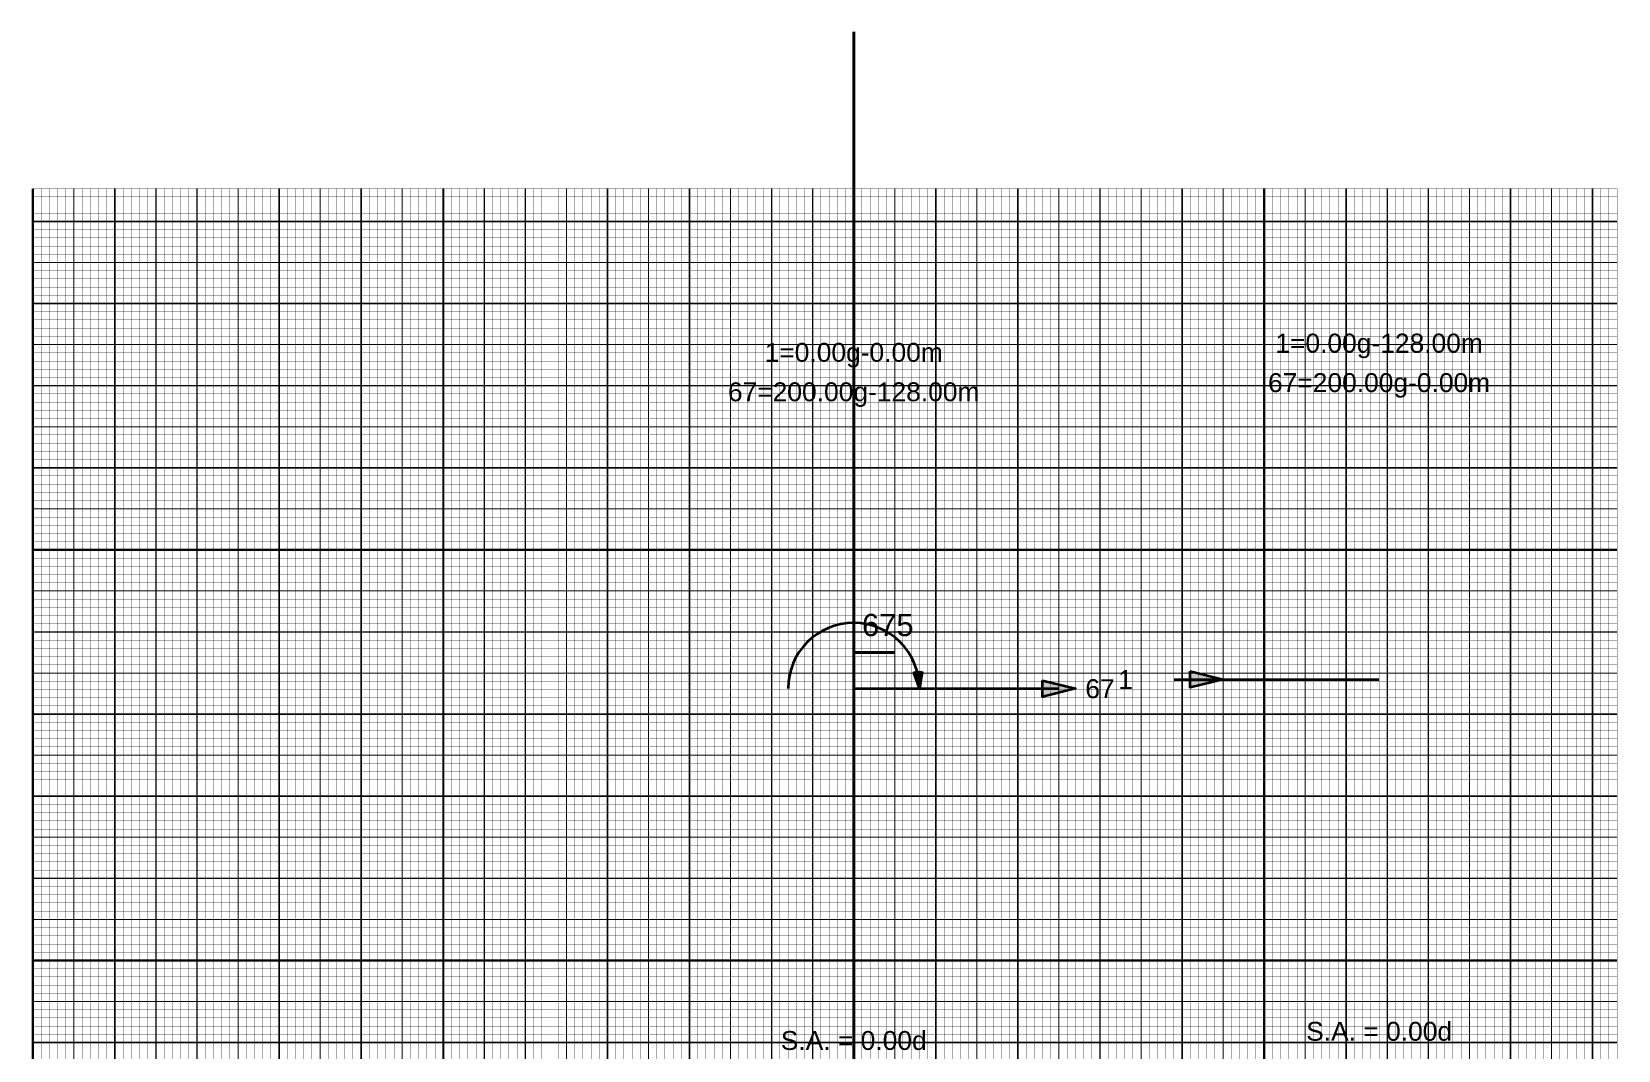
# Model space of a CAD drawing. Header units: millimetres. Extents: x -100 to 280, y 1340 to 1763.
# Drawn here: x -100.1 to 93.1, y 1639.1 to 1763.1 of the extents above; entities that cross this region are included whole.
import ezdxf
from ezdxf.enums import TextEntityAlignment as Align

# ---------------------------------------------------------------- set-up
doc = ezdxf.new("R2010")
doc.units = ezdxf.units.MM
for name, color, linetype, lineweight in [('Grid10mm', 32, 'Continuous', 9), ('Grid50mm', 32, 'Continuous', 50), ('Grid5mm', 32, 'Continuous', 5), ('Some_Roper_Yazıları', 7, 'Continuous', 25), ('Some_Roper_Çizgisi', 7, 'Continuous', 35), ('Taban_Tablo', 7, 'Continuous', 40), ('Taban_Tablo_Başlık_Yazıları', 7, 'Continuous', 30)]:
    doc.layers.add(name, color=color, linetype=linetype, lineweight=lineweight)
doc.layers.add('Grid1mm', color=32, linetype='Continuous')
doc.styles.get("Standard").update_dxf_attribs({"font": 'Arial'})

msp = doc.modelspace()

# ---------------------------------------------------------------- hatches: boundary and pattern name
at = {"layer": 'Some_Roper_Çizgisi'}
for points in [[(8.32, 1685.14), (8, 1683.1), (7.33, 1685.05)], [(23, 1684.1), (27, 1683.1), (23, 1682.1)], [(41, 1685.22), (45, 1684.22), (41, 1683.22)]]:
    msp.add_hatch(color=256, dxfattribs=at).paths.add_polyline_path(points)

# ---------------------------------------------------------------- linework, layer by layer
at = {"layer": 'Grid10mm', "const_width": 0.19, "flags": 128}
for points in [[(-90, 1340), (-90, 1744)], [(-80, 1340), (-80, 1744)], [(-70, 1340), (-70, 1744)], [(-60, 1340), (-60, 1744)], [(-40, 1340), (-40, 1744)], [(-30, 1340), (-30, 1744)], [(-20, 1340), (-20, 1744)], [(-10, 1340), (-10, 1744)], [(10, 1340), (10, 1744)], [(20, 1340), (20, 1744)], [(30, 1340), (30, 1744)], [(40, 1340), (40, 1744)], [(60, 1340), (60, 1744)], [(70, 1340), (70, 1744)], [(80, 1340), (80, 1744)], [(90, 1340), (90, 1744)], [(-100, 1740), (93, 1740)], [(-100, 1730), (93, 1730)], [(-100, 1720), (93, 1720)], [(-100, 1710), (93, 1710)], [(-100, 1690), (93, 1690)], [(-100, 1680), (93, 1680)], [(-100, 1670), (93, 1670)], [(-100, 1660), (93, 1660)], [(-100, 1640), (93, 1640)]]:
    msp.add_lwpolyline(points, dxfattribs=at)
at = {"layer": 'Grid1mm', "const_width": 0.04, "flags": 128}
for points in [[(-100, 1744), (93, 1744)], [(-99, 1340), (-99, 1744)], [(-98, 1340), (-98, 1744)], [(-97, 1340), (-97, 1744)], [(-96, 1340), (-96, 1744)], [(-94, 1340), (-94, 1744)], [(-93, 1340), (-93, 1744)], [(-92, 1340), (-92, 1744)], [(-91, 1340), (-91, 1744)], [(-89, 1340), (-89, 1744)], [(-88, 1340), (-88, 1744)], [(-87, 1340), (-87, 1744)], [(-86, 1340), (-86, 1744)], [(-84, 1340), (-84, 1744)], [(-83, 1340), (-83, 1744)], [(-82, 1340), (-82, 1744)], [(-81, 1340), (-81, 1744)], [(-79, 1340), (-79, 1744)], [(-78, 1340), (-78, 1744)], [(-77, 1340), (-77, 1744)], [(-76, 1340), (-76, 1744)], [(-74, 1340), (-74, 1744)], [(-73, 1340), (-73, 1744)], [(-72, 1340), (-72, 1744)], [(-71, 1340), (-71, 1744)], [(-69, 1340), (-69, 1744)], [(-68, 1340), (-68, 1744)], [(-67, 1340), (-67, 1744)], [(-66, 1340), (-66, 1744)], [(-64, 1340), (-64, 1744)], [(-63, 1340), (-63, 1744)], [(-62, 1340), (-62, 1744)], [(-61, 1340), (-61, 1744)], [(-59, 1340), (-59, 1744)], [(-58, 1340), (-58, 1744)], [(-57, 1340), (-57, 1744)], [(-56, 1340), (-56, 1744)], [(-54, 1340), (-54, 1744)], [(-53, 1340), (-53, 1744)], [(-52, 1340), (-52, 1744)], [(-51, 1340), (-51, 1744)], [(-49, 1340), (-49, 1744)], [(-48, 1340), (-48, 1744)], [(-47, 1340), (-47, 1744)], [(-46, 1340), (-46, 1744)], [(-44, 1340), (-44, 1744)], [(-43, 1340), (-43, 1744)], [(-42, 1340), (-42, 1744)], [(-41, 1340), (-41, 1744)], [(-39, 1340), (-39, 1744)], [(-38, 1340), (-38, 1744)], [(-37, 1340), (-37, 1744)], [(-36, 1340), (-36, 1744)], [(-34, 1340), (-34, 1744)], [(-33, 1340), (-33, 1744)], [(-32, 1340), (-32, 1744)], [(-31, 1340), (-31, 1744)], [(-29, 1340), (-29, 1744)], [(-28, 1340), (-28, 1744)], [(-27, 1340), (-27, 1744)], [(-26, 1340), (-26, 1744)], [(-24, 1340), (-24, 1744)], [(-23, 1340), (-23, 1744)], [(-22, 1340), (-22, 1744)], [(-21, 1340), (-21, 1744)], [(-19, 1340), (-19, 1744)], [(-18, 1340), (-18, 1744)], [(-17, 1340), (-17, 1744)], [(-16, 1340), (-16, 1744)], [(-14, 1340), (-14, 1744)], [(-13, 1340), (-13, 1744)], [(-12, 1340), (-12, 1744)], [(-11, 1340), (-11, 1744)], [(-9, 1340), (-9, 1744)], [(-8, 1340), (-8, 1744)], [(-7, 1340), (-7, 1744)], [(-6, 1340), (-6, 1744)], [(-4, 1340), (-4, 1744)], [(-3, 1340), (-3, 1744)], [(-2, 1340), (-2, 1744)], [(-1, 1340), (-1, 1744)], [(1, 1340), (1, 1744)], [(2, 1340), (2, 1744)], [(3, 1340), (3, 1744)], [(4, 1340), (4, 1744)], [(6, 1340), (6, 1744)], [(7, 1340), (7, 1744)], [(8, 1340), (8, 1744)], [(9, 1340), (9, 1744)], [(11, 1340), (11, 1744)], [(12, 1340), (12, 1744)], [(13, 1340), (13, 1744)], [(14, 1340), (14, 1744)], [(16, 1340), (16, 1744)], [(17, 1340), (17, 1744)], [(18, 1340), (18, 1744)], [(19, 1340), (19, 1744)], [(21, 1340), (21, 1744)], [(22, 1340), (22, 1744)], [(23, 1340), (23, 1744)], [(24, 1340), (24, 1744)], [(26, 1340), (26, 1744)], [(27, 1340), (27, 1744)], [(28, 1340), (28, 1744)], [(29, 1340), (29, 1744)], [(31, 1340), (31, 1744)], [(32, 1340), (32, 1744)], [(33, 1340), (33, 1744)], [(34, 1340), (34, 1744)], [(36, 1340), (36, 1744)], [(37, 1340), (37, 1744)], [(38, 1340), (38, 1744)], [(39, 1340), (39, 1744)], [(41, 1340), (41, 1744)], [(42, 1340), (42, 1744)], [(43, 1340), (43, 1744)], [(44, 1340), (44, 1744)], [(46, 1340), (46, 1744)], [(47, 1340), (47, 1744)], [(48, 1340), (48, 1744)], [(49, 1340), (49, 1744)], [(51, 1340), (51, 1744)], [(52, 1340), (52, 1744)], [(53, 1340), (53, 1744)], [(54, 1340), (54, 1744)], [(56, 1340), (56, 1744)], [(57, 1340), (57, 1744)], [(58, 1340), (58, 1744)], [(59, 1340), (59, 1744)], [(61, 1340), (61, 1744)], [(62, 1340), (62, 1744)], [(63, 1340), (63, 1744)], [(64, 1340), (64, 1744)], [(66, 1340), (66, 1744)], [(67, 1340), (67, 1744)], [(68, 1340), (68, 1744)], [(69, 1340), (69, 1744)], [(71, 1340), (71, 1744)], [(72, 1340), (72, 1744)], [(73, 1340), (73, 1744)], [(74, 1340), (74, 1744)], [(76, 1340), (76, 1744)], [(77, 1340), (77, 1744)], [(78, 1340), (78, 1744)], [(79, 1340), (79, 1744)], [(81, 1340), (81, 1744)], [(82, 1340), (82, 1744)], [(83, 1340), (83, 1744)], [(84, 1340), (84, 1744)], [(86, 1340), (86, 1744)], [(87, 1340), (87, 1744)], [(88, 1340), (88, 1744)], [(89, 1340), (89, 1744)], [(91, 1340), (91, 1744)], [(92, 1340), (92, 1744)], [(93, 1340), (93, 1744)], [(-100, 1743), (93, 1743)], [(-100, 1742), (93, 1742)], [(-100, 1741), (93, 1741)], [(-100, 1739), (93, 1739)], [(-100, 1738), (93, 1738)], [(-100, 1737), (93, 1737)], [(-100, 1736), (93, 1736)], [(-100, 1734), (93, 1734)], [(-100, 1733), (93, 1733)], [(-100, 1732), (93, 1732)], [(-100, 1731), (93, 1731)], [(-100, 1729), (93, 1729)], [(-100, 1728), (93, 1728)], [(-100, 1727), (93, 1727)], [(-100, 1726), (93, 1726)], [(-100, 1724), (93, 1724)], [(-100, 1723), (93, 1723)], [(-100, 1722), (93, 1722)], [(-100, 1721), (93, 1721)], [(-100, 1719), (93, 1719)], [(-100, 1718), (93, 1718)], [(-100, 1717), (93, 1717)], [(-100, 1716), (93, 1716)], [(-100, 1714), (93, 1714)], [(-100, 1713), (93, 1713)], [(-100, 1712), (93, 1712)], [(-100, 1711), (93, 1711)], [(-100, 1709), (93, 1709)], [(-100, 1708), (93, 1708)], [(-100, 1707), (93, 1707)], [(-100, 1706), (93, 1706)], [(-100, 1704), (93, 1704)], [(-100, 1703), (93, 1703)], [(-100, 1702), (93, 1702)], [(-100, 1701), (93, 1701)], [(-100, 1699), (93, 1699)], [(-100, 1698), (93, 1698)], [(-100, 1697), (93, 1697)], [(-100, 1696), (93, 1696)], [(-100, 1694), (93, 1694)], [(-100, 1693), (93, 1693)], [(-100, 1692), (93, 1692)], [(-100, 1691), (93, 1691)], [(-100, 1689), (93, 1689)], [(-100, 1688), (93, 1688)], [(-100, 1687), (93, 1687)], [(-100, 1686), (93, 1686)], [(-100, 1684), (93, 1684)], [(-100, 1683), (93, 1683)], [(-100, 1682), (93, 1682)], [(-100, 1681), (93, 1681)], [(-100, 1679), (93, 1679)], [(-100, 1678), (93, 1678)], [(-100, 1677), (93, 1677)], [(-100, 1676), (93, 1676)], [(-100, 1674), (93, 1674)], [(-100, 1673), (93, 1673)], [(-100, 1672), (93, 1672)], [(-100, 1671), (93, 1671)], [(-100, 1669), (93, 1669)], [(-100, 1668), (93, 1668)], [(-100, 1667), (93, 1667)], [(-100, 1666), (93, 1666)], [(-100, 1664), (93, 1664)], [(-100, 1663), (93, 1663)], [(-100, 1662), (93, 1662)], [(-100, 1661), (93, 1661)], [(-100, 1659), (93, 1659)], [(-100, 1658), (93, 1658)], [(-100, 1657), (93, 1657)], [(-100, 1656), (93, 1656)], [(-100, 1654), (93, 1654)], [(-100, 1653), (93, 1653)], [(-100, 1652), (93, 1652)], [(-100, 1651), (93, 1651)], [(-100, 1649), (93, 1649)], [(-100, 1648), (93, 1648)], [(-100, 1647), (93, 1647)], [(-100, 1646), (93, 1646)], [(-100, 1644), (93, 1644)], [(-100, 1643), (93, 1643)], [(-100, 1642), (93, 1642)], [(-100, 1641), (93, 1641)]]:
    msp.add_lwpolyline(points, dxfattribs=at)
at = {"layer": 'Grid50mm', "const_width": 0.27, "flags": 128}
for points in [[(-100, 1340), (-100, 1744)], [(-50, 1340), (-50, 1744)], [(0, 1340), (0, 1744)], [(50, 1340), (50, 1744)], [(-100, 1700), (93, 1700)], [(-100, 1650), (93, 1650)]]:
    msp.add_lwpolyline(points, dxfattribs=at)
at = {"layer": 'Grid5mm', "const_width": 0.13, "flags": 128}
for points in [[(-95, 1340), (-95, 1744)], [(-85, 1340), (-85, 1744)], [(-75, 1340), (-75, 1744)], [(-65, 1340), (-65, 1744)], [(-55, 1340), (-55, 1744)], [(-45, 1340), (-45, 1744)], [(-35, 1340), (-35, 1744)], [(-25, 1340), (-25, 1744)], [(-15, 1340), (-15, 1744)], [(-5, 1340), (-5, 1744)], [(5, 1340), (5, 1744)], [(15, 1340), (15, 1744)], [(25, 1340), (25, 1744)], [(35, 1340), (35, 1744)], [(45, 1340), (45, 1744)], [(55, 1340), (55, 1744)], [(65, 1340), (65, 1744)], [(75, 1340), (75, 1744)], [(85, 1340), (85, 1744)], [(-100, 1735), (93, 1735)], [(-100, 1725), (93, 1725)], [(-100, 1715), (93, 1715)], [(-100, 1705), (93, 1705)], [(-100, 1695), (93, 1695)], [(-100, 1685), (93, 1685)], [(-100, 1675), (93, 1675)], [(-100, 1665), (93, 1665)], [(-100, 1655), (93, 1655)], [(-100, 1645), (93, 1645)]]:
    msp.add_lwpolyline(points, dxfattribs=at)
at = {"layer": 'Some_Roper_Çizgisi'}
for p, q in [((39, 1684.22), (64, 1684.22)), ((64, 1684.22), (64, 1684.22)), ((0, 1683.1), (25, 1683.1))]:
    msp.add_line(p, q, dxfattribs=at)
at = {"layer": 'Some_Roper_Çizgisi', "flags": 128}
for points in [[(8.32, 1685.14), (8, 1683.1), (7.33, 1685.05)], [(23, 1684.1), (27, 1683.1), (23, 1682.1)], [(41, 1685.22), (45, 1684.22), (41, 1683.22)]]:
    msp.add_lwpolyline(points, close=True, dxfattribs=at)
at = {"layer": 'Some_Roper_Çizgisi'}
msp.add_arc((0, 1683.1), 8, 0, 180, dxfattribs=at)
at = {"layer": 'Taban_Tablo'}
for p, q in [((0, 1500), (0, 1763.1)), ((0, 1687.5), (5, 1687.5))]:
    msp.add_line(p, q, dxfattribs=at)

# ---------------------------------------------------------------- texts
at = {"layer": 'Some_Roper_Yazıları'}
for s, p in [('1=0.00g-128.00m', (64, 1724.03)), ('1=0.00g-0.00m', (0, 1722.9)), ('67=200.00g-128.00m', (0, 1718.1)), ('67=200.00g-0.00m', (64, 1719.22)), ('S.A. = 0.00d', (0, 1639.1)), ('S.A. = 0.00d', (64, 1640.22))]:
    msp.add_text(s, height=2.3, dxfattribs=at).set_placement(p, align=Align.CENTER)
msp.add_text('1', height=2.3, dxfattribs=at).set_placement((34, 1684.22), align=Align.MIDDLE_RIGHT)
msp.add_text('67', height=2.3, dxfattribs=at).set_placement((30, 1683.1), align=Align.MIDDLE_CENTER)
at = {"layer": 'Taban_Tablo_Başlık_Yazıları'}
msp.add_text('675', height=2.7, dxfattribs=at).set_placement((1, 1689.5))

doc.saveas('drawing.dxf')
